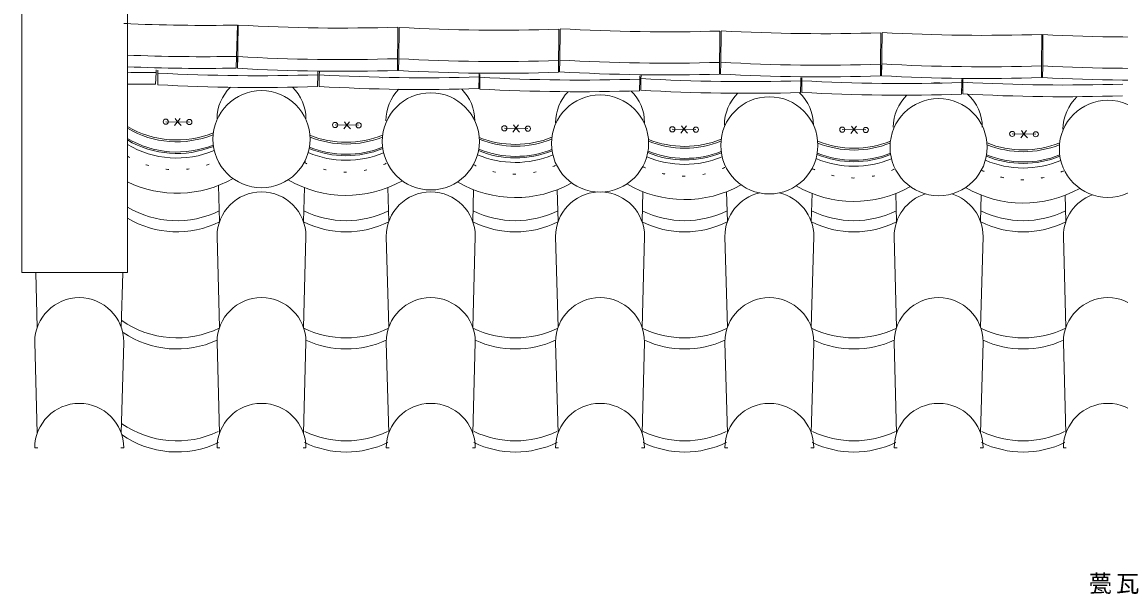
# Model space of a CAD drawing. Units: millimetres, scale not verified. Extents: x -4100 to 4100, y -2820 to 2820.
# Drawn here: x -1333 to 543, y -809 to 168 of the extents above; entities that cross this region are included whole.
import ezdxf

# ---------------------------------------------------------------- set-up
doc = ezdxf.new("R2010")
doc.units = ezdxf.units.MM
doc.header["$LTSCALE"] = 10
doc.linetypes.add('USER1', pattern=[3.5, 0.5, -3])
doc.layers.add('0-0_0', color=7, linetype='Continuous', lineweight=18)
doc.layers.add('0-4_瓦', color=7, linetype='Continuous', lineweight=18)
doc.styles.add('ＭＳ ゴシック', font='')
doc.styles.get('ＭＳ ゴシック').set_extended_font_data('MS Gothic')

msp = doc.modelspace()

# ---------------------------------------------------------------- linework, layer by layer
at = {"layer": '0-0_0'}
msp.add_line((-1332.55, -259.51), (-1332.55, 782.71), dxfattribs=at)
for centre, start, end in [((-778.84, 129.26), 248.21025, 291.94061), ((-778.84, 126.26), 248.28041, 291.81404), ((-778.84, 126.26), 248.28041, 291.81404), ((-489.7, 125.63), 248.20662, 291.93478), ((-489.7, 122.63), 248.27848, 291.81004), ((-489.7, 122.63), 248.27848, 291.81004), ((-200.55, 122.23), 248.20293, 291.92902), ((-200.55, 119.23), 248.27649, 291.80611), ((-200.55, 119.23), 248.27649, 291.80611), ((88.59, 119.07), 248.19916, 291.92333), ((-778.84, 106.26), 247.7425, 292.0335), ((-778.49, 108.73), 247.77523, 291.79195), ((-489.7, 102.63), 247.7503, 292.03969), ((-489.35, 105.1), 247.78187, 291.79706), ((-200.55, 99.23), 247.75805, 292.04593), ((-200.2, 101.71), 247.78846, 291.80223), ((88.94, 98.55), 247.79499, 291.80746), ((88.59, 116.07), 248.27444, 291.80224), ((88.59, 116.07), 248.27444, 291.80224), ((88.59, 96.07), 247.76575, 292.05223)]:
    msp.add_arc(centre, 166.72, start, end, dxfattribs=at)
at = {"layer": '0-4_瓦'}
for p, q in [((-1152.55, 884.65), (-1152.55, -206.94)), ((-1158.56, 165.17), (-1152.55, 165.17)), ((-964.66, 162.59), (-966.06, 108.85)), ((-963.33, 162.55), (-964.29, 88.79)), ((-690.35, 159), (-691.31, 85.24)), ((-688.43, 158.67), (-689.03, 105.07)), ((-415.45, 155.61), (-416.27, 82.01)), ((-413.26, 155.59), (-414.02, 102.87)), ((-140.28, 152.44), (-141.34, 78.91)), ((-138.39, 152.42), (-139.03, 99.06)), ((134.6, 149.47), (133.95, 95.72)), ((136.58, 149.45), (135.74, 76.23)), ((409.57, 146.72), (408.95, 93.08)), ((411.4, 146.41), (410.96, 92.9)), ((-1153.05, 111.42), (-1152.55, 111.42)), ((-966.57, 89.14), (-966.05, 109.14)), ((-964.03, 108.78), (-964.29, 88.79)), ((-691.31, 85.24), (-691.05, 105.24)), ((-689.03, 105.07), (-689.26, 85.07)), ((-416.27, 82.01), (-416.05, 102.01)), ((-414.02, 102.87), (-414.31, 82.88)), ((-141.34, 78.91), (-141.05, 98.91)), ((-139.03, 99.06), (-139.27, 79.06)), ((133.71, 75.76), (133.95, 95.76)), ((135.97, 96.23), (135.74, 76.23)), ((-1104.36, 61.48), (-1103.42, 81.46)), ((-1103.19, 86.45), (-1103.42, 81.46)), ((-1100.31, 80.78), (-1100.53, 60.78)), ((-1100.26, 85.78), (-1100.31, 80.78)), ((-827.55, 57.8), (-827.33, 77.8)), ((-827.27, 82.8), (-827.33, 77.8)), ((-824.64, 77.71), (-824.9, 57.71)), ((-824.58, 82.71), (-824.64, 77.71)), ((-551.6, 79.14), (-551.67, 74.14)), ((-550.27, 78.46), (-550.32, 73.46)), ((-277.28, 75.51), (-277.34, 70.51)), ((-275.16, 76.42), (-275.23, 71.42)), ((408.72, 73.08), (408.95, 93.08)), ((410.96, 92.9), (410.8, 72.9)), ((-551.93, 54.14), (-551.67, 74.14)), ((-550.32, 73.46), (-550.54, 53.46)), ((-277.55, 50.51), (-277.34, 70.51)), ((-275.23, 71.42), (-275.52, 51.42)), ((-2.55, 47.44), (-2.26, 67.44)), ((-2.19, 72.44), (-2.26, 67.44)), ((-0.32, 67.58), (-0.54, 47.58)), ((-0.26, 72.58), (-0.32, 67.58)), ((272.45, 44.58), (272.67, 64.58)), ((272.72, 69.58), (272.67, 64.58)), ((274.7, 65.12), (274.47, 45.12)), ((274.76, 70.12), (274.7, 65.12)), ((-1152.55, 26.69), (-1152.55, -259.51)), ((-1062.5, 3.35), (-1072.12, -9.09)), ((-1070.99, 3.35), (-1066.75, -2.59)), ((-1086.84, -2.31), (-1046.65, -2.87)), ((-1066.75, -2.59), (-1060.8, -9.09)), ((-797.7, -7.96), (-757.51, -8.52)), ((-773.36, -2.31), (-782.98, -14.74)), ((-781.85, -2.31), (-777.6, -8.24)), ((-777.6, -8.24), (-771.66, -14.74)), ((-508.56, -13.61), (-468.37, -14.18)), ((-484.22, -7.96), (-493.84, -20.39)), ((-492.71, -7.96), (-488.46, -13.89)), ((-488.46, -13.89), (-482.52, -20.39)), ((-221.68, -15.31), (-181.49, -15.87)), ((-197.34, -9.65), (-206.96, -22.09)), ((-205.83, -9.65), (-201.58, -15.59)), ((-201.58, -15.59), (-195.64, -22.09)), ((68.6, -15.87), (108.79, -16.44)), ((92.94, -10.22), (83.31, -22.65)), ((84.45, -10.22), (88.69, -16.15)), ((88.69, -16.15), (94.64, -22.65)), ((383.21, -17.57), (373.59, -30)), ((374.72, -17.57), (378.97, -23.5)), ((358.87, -23.22), (399.06, -23.78)), ((378.97, -23.5), (384.91, -30)), ((-848.82, -68.48), (-848.93, -72.67)), ((-996.82, -111.07), (-995.11, -172.99)), ((-850.1, -114.89), (-851.71, -172.99)), ((-707.57, -114.89), (-705.96, -172.99)), ((-561.06, -118.48), (-562.57, -172.99)), ((-418.33, -118.48), (-416.82, -172.99)), ((-272.01, -121.84), (-273.43, -172.99)), ((-129.1, -121.84), (-127.68, -172.99)), ((17.05, -124.96), (15.72, -172.99)), ((160.13, -124.96), (161.46, -172.99)), ((306.11, -127.86), (304.86, -172.99)), ((449.36, -127.86), (450.61, -172.99)), ((-999.41, -198.2), (-995.11, -353.49)), ((-847.41, -198.2), (-851.71, -353.49)), ((-710.27, -198.2), (-705.96, -353.49)), ((-558.27, -198.2), (-562.57, -353.49)), ((-421.12, -198.2), (-416.82, -353.49)), ((-269.12, -198.2), (-273.43, -353.49)), ((-131.98, -198.2), (-127.68, -353.49)), ((20.02, -198.2), (15.72, -353.49)), ((157.16, -198.2), (161.46, -353.49)), ((309.16, -198.2), (304.86, -353.49)), ((446.3, -198.2), (450.61, -353.49)), ((-1332.55, -259.51), (-1152.55, -259.51)), ((-1308.99, -260.37), (-1306.41, -353.49)), ((-1160.44, -260.37), (-1163.02, -353.49)), ((-1310.72, -378.7), (-1306.41, -533.99)), ((-1158.72, -378.7), (-1163.02, -533.99)), ((-999.41, -378.7), (-995.11, -533.99)), ((-847.41, -378.7), (-851.71, -533.99)), ((-710.27, -378.7), (-705.96, -533.99)), ((-558.27, -378.7), (-562.57, -533.99)), ((-421.12, -378.7), (-416.82, -533.99)), ((-269.12, -378.7), (-273.43, -533.99)), ((-131.98, -378.7), (-127.68, -533.99)), ((20.02, -378.7), (15.72, -533.99)), ((157.16, -378.7), (161.46, -533.99)), ((309.16, -378.7), (304.86, -533.99)), ((446.3, -378.7), (450.61, -533.99)), ((-1310.72, -559.2), (-1305.72, -559.2)), ((-1158.72, -559.2), (-1163.72, -559.2)), ((-999.41, -559.2), (-994.41, -559.2)), ((-847.41, -559.2), (-852.41, -559.2)), ((-710.27, -559.2), (-705.27, -559.2)), ((-558.27, -559.2), (-563.27, -559.2)), ((-421.12, -559.2), (-416.12, -559.2)), ((-269.12, -559.2), (-274.12, -559.2)), ((-131.98, -559.2), (-126.98, -559.2)), ((20.02, -559.2), (15.02, -559.2)), ((157.16, -559.2), (162.16, -559.2)), ((309.16, -559.2), (304.16, -559.2)), ((446.3, -559.2), (451.3, -559.2))]:
    msp.add_line(p, q, dxfattribs=at)
for centre, radius in [((-923.41, -32.2), 82.95), ((-634.27, -35.94), 82.95), ((-345.12, -39.45), 82.95), ((-55.98, -42.73), 82.95), ((233.16, -45.77), 82.95), ((522.3, -48.58), 82.95), ((-1086.84, -2.31), 4.42), ((-1046.65, -2.87), 4.42), ((-797.7, -7.96), 4.42), ((-757.51, -8.52), 4.42), ((-508.56, -13.61), 4.42), ((-468.37, -14.18), 4.42), ((-221.68, -15.31), 4.42), ((-181.49, -15.87), 4.42), ((68.6, -15.87), 4.42), ((108.79, -16.44), 4.42), ((358.87, -23.22), 4.42), ((399.06, -23.78), 4.42)]:
    msp.add_circle(centre, radius, dxfattribs=at)
for centre, radius, start, end in [((-1020.28, 3268.97), 3106.88, 267.44895, 271.02571), ((-786.56, 3264.39), 3106.88, 266.73826, 271.77444), ((-517.16, 3260.82), 3106.88, 266.83992, 271.8761), ((-231.7, 3257.97), 3106.88, 266.65013, 271.68631), ((35.69, 3254.77), 3106.88, 266.78821, 271.8244), ((308.81, 3251.96), 3106.88, 266.82221, 271.8584), ((573.22, 3249.07), 3106.88, 267.01442, 272.0506), ((-1021.67, 3215.51), 3106.88, 267.57634, 271.06312), ((-787.26, 3210.63), 3106.88, 266.73826, 271.77444), ((-517.76, 3207.22), 3106.88, 266.83992, 271.8761), ((-232.48, 3204.44), 3106.88, 266.65013, 271.68631), ((35.04, 3201.06), 3106.88, 266.78821, 271.8244), ((308.19, 3198.32), 3106.88, 266.82221, 271.8584), ((-1022.19, 3195.52), 3106.88, 267.59519, 271.02571), ((-1093.66, 3188.32), 3106.88, 268.91388, 269.82001), ((-929.95, 3182.98), 3106.88, 266.85671, 271.89289), ((-787.52, 3190.63), 3106.88, 266.73826, 271.77444), ((-647.56, 3179.53), 3106.88, 266.7325, 271.76868), ((-517.99, 3187.22), 3106.88, 266.83992, 271.8761), ((-232.77, 3184.44), 3106.88, 266.65013, 271.68631), ((34.79, 3181.06), 3106.88, 266.78821, 271.8244), ((307.96, 3178.32), 3106.88, 266.82221, 271.8584), ((572.78, 3195.56), 3106.88, 267.01442, 272.0506), ((-1094.6, 3168.34), 3106.88, 268.93125, 269.82001), ((-930.17, 3162.98), 3106.88, 266.85671, 271.89289), ((-923.41, 2.16), 76, 134.41026, 180), ((-923.41, 2.16), 76, 0, 45.83475), ((-647.82, 3159.53), 3106.88, 266.7325, 271.76868), ((-380.29, 3175.68), 3106.88, 266.86284, 271.89902), ((-93.54, 3172.97), 3106.88, 266.64743, 271.68361), ((170.24, 3169.77), 3106.88, 266.85302, 271.8892), ((231.76, -11.82), 76, 83.4581, 98.75721), ((447.42, 3167.19), 3106.88, 266.8131, 271.84928), ((572.62, 3175.56), 3106.88, 267.01442, 272.0506), ((-634.97, -0.63), 76, 135.18881, 180), ((-634.97, -0.63), 76, 0, 45.27712), ((-380.51, 3155.68), 3106.88, 266.86284, 271.89902), ((-345.13, -4.13), 76, 135.79041, 180), ((-345.13, -4.13), 76, 0, 45.49267), ((-93.83, 3152.98), 3106.88, 266.64743, 271.68361), ((-56.68, -8.32), 76, 134.22204, 180), ((-56.68, -8.32), 76, 0, 47.12449), ((170.02, 3149.77), 3106.88, 266.85302, 271.8892), ((231.76, -11.82), 76, 133.93813, 180), ((231.76, -11.82), 76, 55.74702, 57.55419), ((447.19, 3147.19), 3106.88, 266.8131, 271.84928), ((231.76, -11.82), 76, 0, 48.02447), ((521.6, -15.31), 76, 132.85245, 180), ((-1067.98, 133.12), 166.72, 239.51856, 291.94651), ((-1067.98, 130.12), 166.72, 239.51856, 291.81811), ((-1067.98, 130.12), 166.72, 239.51856, 291.81811), ((-1067.63, 112.6), 166.72, 239.37923, 291.78689), ((-1067.98, 110.12), 166.72, 239.51856, 292.02736), ((-1067.98, 100.9), 165.31, 239.22949, 292.74418), ((-778.84, 97.04), 165.31, 246.91183, 292.7538), ((377.73, 116.15), 166.72, 248.19533, 291.91772), ((377.73, 113.15), 166.72, 248.27232, 291.79845), ((377.73, 113.15), 166.72, 248.27232, 291.79845), ((-489.7, 93.41), 165.31, 246.92305, 292.76348), ((-200.55, 90.02), 165.31, 246.93421, 292.77321), ((88.59, 86.86), 165.31, 246.94533, 292.78299), ((377.73, 83.93), 165.31, 246.9564, 292.79282), ((377.73, 93.15), 166.72, 247.7734, 292.05858), ((378.08, 95.62), 166.72, 247.80147, 291.81273), ((-1067.98, 72.1), 196.5, 244.50845, 299.22357), ((-778.84, 68.24), 196.5, 239.74813, 299.2541), ((-489.7, 64.61), 196.5, 239.77993, 299.28467), ((-200.55, 61.22), 196.5, 239.81168, 299.31528), ((88.59, 58.06), 196.5, 239.8434, 299.34593), ((-923.41, -198.2), 76, 90, 180), ((-923.41, -198.2), 76, 0, 90), ((-634.27, -198.2), 76, 90, 180), ((-634.27, -198.2), 76, 0, 90), ((-345.12, -198.2), 76, 93.0188, 180), ((-345.12, -198.2), 76, 0, 86.9812), ((-55.98, -198.2), 76, 102.55528, 180), ((-55.98, -198.2), 76, 0, 77.44472), ((233.16, -198.2), 76, 107.22811, 180), ((233.16, -198.2), 76, 0, 72.77189), ((377.73, 55.13), 196.5, 239.87507, 299.37663), ((522.3, -198.2), 76, 110.64906, 180), ((-1067.98, -6.04), 165.31, 239.22953, 295.96117), ((-1067.98, -25.04), 165.31, 239.22953, 296.08893), ((-778.84, -6.04), 165.31, 244.03883, 295.96117), ((-489.7, -6.04), 165.31, 244.03883, 295.96117), ((-200.55, -6.04), 165.31, 244.03883, 295.96117), ((88.59, -6.04), 165.31, 244.03883, 295.96117), ((377.73, -6.04), 165.31, 244.03883, 295.96117), ((-778.84, -25.04), 165.31, 243.91108, 296.08893), ((-489.7, -25.04), 165.31, 243.91108, 296.08893), ((-200.55, -25.04), 165.31, 243.91108, 296.08893), ((88.59, -25.04), 165.31, 243.91108, 296.08893), ((377.73, -25.04), 165.31, 243.91108, 296.08893), ((-1234.72, -378.7), 76, 0, 180), ((-923.41, -378.7), 76, 0, 180), ((-634.27, -378.7), 76, 0, 180), ((-345.12, -378.7), 76, 0, 180), ((-55.98, -378.7), 76, 0, 180), ((233.16, -378.7), 76, 0, 180), ((522.3, -378.7), 76, 0, 180), ((-1067.98, -206.04), 165.31, 235.29205, 296.01055), ((-778.84, -206.04), 165.31, 243.98945, 296.01055), ((-489.7, -206.04), 165.31, 243.98945, 296.01055), ((-200.55, -206.04), 165.31, 243.98945, 296.01055), ((88.59, -206.04), 165.31, 243.98945, 296.01055), ((377.73, -206.04), 165.31, 243.98945, 296.01055), ((-1067.98, -225.04), 165.31, 236.21652, 294.5344), ((-778.84, -225.04), 165.31, 245.46561, 294.5344), ((-489.7, -225.04), 165.31, 245.46561, 294.5344), ((-200.55, -225.04), 165.31, 245.46561, 294.5344), ((88.59, -225.04), 165.31, 245.46561, 294.5344), ((377.73, -225.04), 165.31, 245.46561, 294.5344), ((-1234.72, -559.2), 76, 0, 180), ((-923.41, -559.2), 76, 0, 180), ((-634.27, -559.2), 76, 0, 180), ((-345.12, -559.2), 76, 0, 180), ((-55.98, -559.2), 76, 0, 180), ((233.16, -559.2), 76, 0, 180), ((522.3, -559.2), 76, 0, 180), ((-1067.98, -381.91), 165.31, 235.35533, 295.32005), ((-1067.98, -400.91), 165.31, 235.14869, 295.5194), ((-778.84, -381.91), 165.31, 244.67995, 295.32005), ((-489.7, -381.91), 165.31, 244.67995, 295.32005), ((-200.55, -381.91), 165.31, 244.67995, 295.32005), ((88.59, -381.91), 165.31, 244.67995, 295.32005), ((377.73, -381.91), 165.31, 244.67995, 295.32005), ((-778.84, -400.91), 165.31, 244.4806, 295.5194), ((-489.7, -400.91), 165.31, 244.4806, 295.5194), ((-200.55, -400.91), 165.31, 244.4806, 295.5194), ((88.59, -400.91), 165.31, 244.4806, 295.5194), ((377.73, -400.91), 165.31, 244.4806, 295.5194)]:
    msp.add_arc(centre, radius, start, end, dxfattribs=at)
at = {"layer": '0-4_瓦', "linetype": 'USER1'}
for centre, start, end in [((-1067.98, 80.9), 239.22949, 295.10251), ((-778.84, 77.04), 244.28134, 295.12045), ((-489.7, 73.41), 244.30074, 295.13844), ((-200.55, 70.02), 244.3201, 295.15648), ((88.59, 66.86), 244.3394, 295.17456), ((377.73, 63.93), 244.35866, 295.19269)]:
    msp.add_arc(centre, 165.31, start, end, dxfattribs=at)

# ---------------------------------------------------------------- texts
at = {"layer": '0-0_0', "insert": (489.3, -808.68), "char_height": 29.33, "attachment_point": 7, "style": 'ＭＳ ゴシック'}
msp.add_mtext('\\T1.17;甍瓦', dxfattribs=at)

doc.saveas('drawing.dxf')
